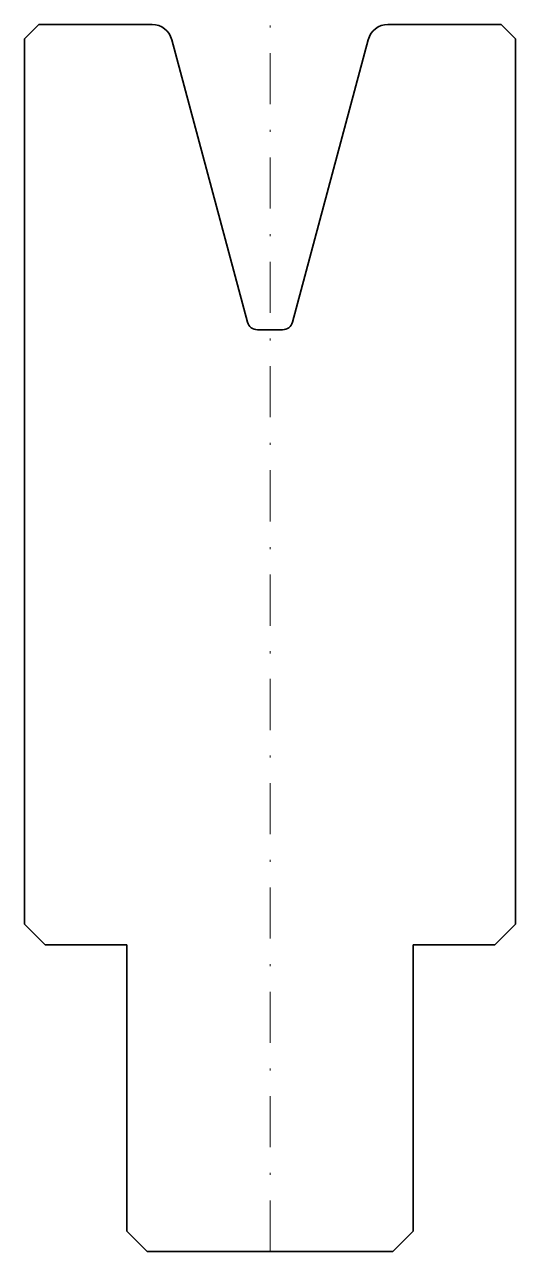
# Model space of a CAD drawing. Header units: millimetres. Extents: x -12 to 12, y -60 to 0.
import ezdxf

# ---------------------------------------------------------------- set-up
doc = ezdxf.new("R2010")
doc.units = ezdxf.units.MM
doc.header["$LTSCALE"] = 5
doc.linetypes.add('AUSGEZOGEN', pattern=[0])
doc.linetypes.add('DASHDOT', pattern=[1, 0.5, -0.25, 0, -0.25])
doc.layers.add('2', color=7, linetype='Continuous')

msp = doc.modelspace()

# ---------------------------------------------------------------- linework, layer by layer
at = {"layer": '2', "color": 7, "linetype": 'AUSGEZOGEN', "lineweight": 35}
for p, q in [((-11.3, 0), (-12, -0.7)), ((-5.767, 0), (-11.3, 0)), ((11.3, 0), (5.767, 0)), ((12, -0.7), (11.3, 0)), ((-12, -0.7), (-12, -44)), ((-1.099, -14.558), (-4.801, -0.741)), ((4.801, -0.741), (1.099, -14.558)), ((12, -44), (12, -0.7)), ((0.616, -14.928), (-0.616, -14.928)), ((-12, -44), (-11, -45)), ((11, -45), (12, -44)), ((-11, -45), (-7, -45)), ((-7, -45), (-7, -59)), ((7, -59), (7, -45)), ((7, -45), (11, -45)), ((-7, -59), (-6, -60)), ((6, -60), (7, -59)), ((-6, -60), (6, -60))]:
    msp.add_line(p, q, dxfattribs=at)
at = {"layer": '2', "color": 7, "linetype": 'DASHDOT', "lineweight": 18}
msp.add_line((0, -60), (0, 0), dxfattribs=at)
at = {"layer": '2', "color": 7, "linetype": 'AUSGEZOGEN', "lineweight": 35}
for centre, radius, start, end in [((-5.767, -1), 1, 15, 90), ((5.767, -1), 1, 90, 165), ((-0.616, -14.428), 0.5, 195, 270), ((0.616, -14.428), 0.5, 270, 345)]:
    msp.add_arc(centre, radius, start, end, dxfattribs=at)

doc.saveas('drawing.dxf')
